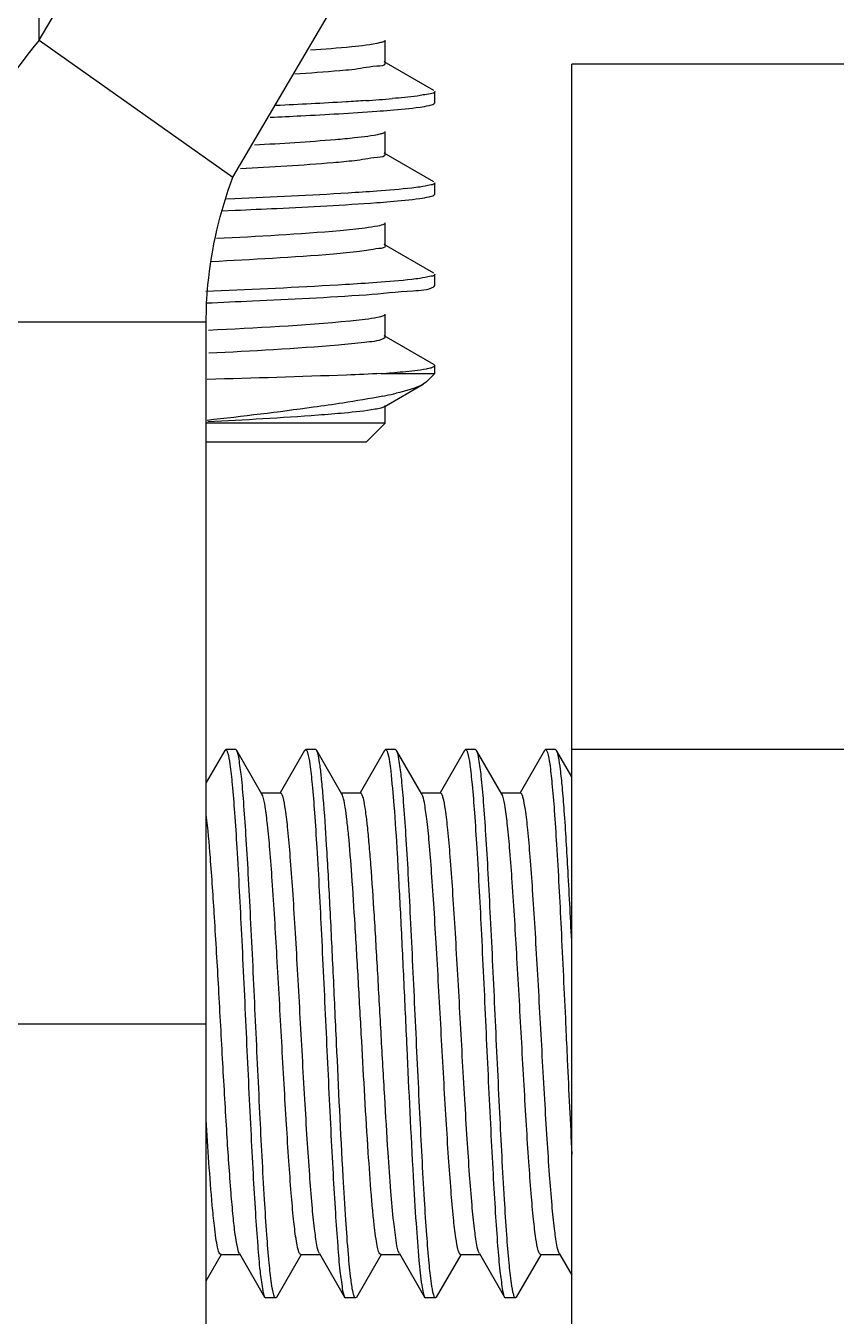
# Model space of a CAD drawing. Extents: x 1725261 to 1937680, y 860327 to 1571294.
# Drawn here: x 1846815.7 to 1847021.6, y 1248642.6 to 1248970.7 of the extents above; entities that cross this region are included whole.
import ezdxf

# ---------------------------------------------------------------- set-up
doc = ezdxf.new("R2010")
doc.units = 0
doc.header["$LTSCALE"] = 1000
doc.header["$MEASUREMENT"] = 0

msp = doc.modelspace()

# ---------------------------------------------------------------- linework, layer by layer
at = {"linetype": 'Continuous'}
for p, q in [((1846819.04, 1248966.99), (1846990.14, 1249259.08)), ((1846868.32, 1248932.14), (1847039.43, 1249224.23)), ((1846819.04, 1248966.99), (1846819.04, 1249138.09)), ((1846819.04, 1248966.99), (1846868.32, 1248932.14)), ((1846907.04, 1248961.21), (1846907.04, 1248967.02)), ((1846919.4, 1248954.21), (1846906.79, 1248961.51)), ((1846954.47, 1248505.18), (1846954.47, 1248960.87)), ((1847024.16, 1248960.87), (1846954.47, 1248960.87)), ((1846919.62, 1248951.05), (1846919.62, 1248953.95)), ((1846919.62, 1248951.05), (1846919.62, 1248953.95)), ((1846919.4, 1248950.8), (1846919.62, 1248951.05)), ((1846907.04, 1248937.98), (1846907.04, 1248943.79)), ((1846919.4, 1248930.98), (1846906.79, 1248938.28)), ((1846919.62, 1248927.82), (1846919.62, 1248930.72)), ((1846919.62, 1248927.82), (1846919.62, 1248930.72)), ((1846919.4, 1248927.56), (1846919.62, 1248927.82)), ((1846865.34, 1248923.6), (1846868.94, 1248923.75)), ((1846868.79, 1248926.65), (1846866.66, 1248926.56)), ((1846907.04, 1248914.75), (1846907.04, 1248920.56)), ((1846919.4, 1248907.74), (1846906.79, 1248915.04)), ((1846919.62, 1248904.59), (1846919.62, 1248907.49)), ((1846919.62, 1248904.59), (1846919.62, 1248907.49)), ((1846919.4, 1248904.33), (1846919.62, 1248904.59)), ((1846865.34, 1248903.27), (1846861.39, 1248903.1)), ((1846907.04, 1248891.52), (1846907.04, 1248897.33)), ((1846861.52, 1248895.3), (1846791.82, 1248895.3)), ((1846861.52, 1248484.61), (1846861.52, 1248895.3)), ((1846919.4, 1248884.51), (1846906.79, 1248891.81)), ((1846919.62, 1248884.26), (1846919.4, 1248884.51)), ((1846919.62, 1248882.23), (1846919.62, 1248884.26)), ((1846905.96, 1248882.23), (1846919.62, 1248882.23)), ((1846917.55, 1248880.16), (1846919.62, 1248882.23)), ((1846906.79, 1248873.8), (1846916.7, 1248879.54)), ((1846917.55, 1248880.16), (1846916.7, 1248879.54)), ((1846907.04, 1248869.65), (1846907.04, 1248874.09)), ((1846907.04, 1248869.65), (1846861.52, 1248869.65)), ((1846902.19, 1248864.8), (1846907.04, 1248869.65)), ((1846902.19, 1248864.8), (1846861.52, 1248864.8)), ((1846866.21, 1248786.4), (1846861.52, 1248778.31)), ((1846866.21, 1248786.4), (1846866.47, 1248786.63)), ((1846869.01, 1248786.63), (1846866.47, 1248786.63)), ((1846869.01, 1248786.63), (1846866.47, 1248786.63)), ((1846866.47, 1248786.63), (1846866.51, 1248786.62)), ((1846869.27, 1248786.4), (1846869.01, 1248786.63)), ((1846875.69, 1248775.33), (1846869.27, 1248786.4)), ((1846886.54, 1248786.4), (1846880.31, 1248775.66)), ((1846886.54, 1248786.4), (1846886.8, 1248786.63)), ((1846889.34, 1248786.63), (1846886.8, 1248786.63)), ((1846889.34, 1248786.63), (1846886.8, 1248786.63)), ((1846886.8, 1248786.63), (1846886.84, 1248786.62)), ((1846889.6, 1248786.4), (1846889.34, 1248786.63)), ((1846896.02, 1248775.33), (1846889.6, 1248786.4)), ((1846906.86, 1248786.4), (1846900.64, 1248775.66)), ((1846906.86, 1248786.4), (1846907.12, 1248786.63)), ((1846909.67, 1248786.63), (1846907.12, 1248786.63)), ((1846909.67, 1248786.63), (1846907.12, 1248786.63)), ((1846907.12, 1248786.63), (1846907.16, 1248786.62)), ((1846909.92, 1248786.4), (1846909.67, 1248786.63)), ((1846916.34, 1248775.33), (1846909.92, 1248786.4)), ((1846927.19, 1248786.4), (1846920.97, 1248775.66)), ((1846927.19, 1248786.4), (1846927.45, 1248786.63)), ((1846929.99, 1248786.63), (1846927.45, 1248786.63)), ((1846929.99, 1248786.63), (1846927.45, 1248786.63)), ((1846927.45, 1248786.63), (1846927.49, 1248786.62)), ((1846930.25, 1248786.4), (1846929.99, 1248786.63)), ((1846936.67, 1248775.33), (1846930.25, 1248786.4)), ((1846947.52, 1248786.4), (1846941.29, 1248775.66)), ((1846947.52, 1248786.4), (1846947.78, 1248786.63)), ((1846950.32, 1248786.63), (1846947.78, 1248786.63)), ((1846950.32, 1248786.63), (1846947.78, 1248786.63)), ((1846947.78, 1248786.63), (1846947.82, 1248786.62)), ((1846950.58, 1248786.4), (1846950.32, 1248786.63)), ((1846954.47, 1248779.7), (1846950.58, 1248786.4)), ((1847024.16, 1248786.63), (1846954.47, 1248786.63)), ((1846880.43, 1248775.59), (1846875.53, 1248775.59)), ((1846875.89, 1248774.88), (1846875.69, 1248775.33)), ((1846900.75, 1248775.59), (1846895.86, 1248775.59)), ((1846921.08, 1248775.59), (1846916.19, 1248775.59)), ((1846941.41, 1248775.59), (1846936.52, 1248775.59)), ((1846791.82, 1248716.93), (1846861.52, 1248716.93)), ((1846952.87, 1248716.86), (1846952.9, 1248716.13)), ((1846861.52, 1248651.62), (1846865.33, 1248658.2)), ((1846865.22, 1248658.27), (1846870.11, 1248658.27)), ((1846869.95, 1248658.54), (1846876.37, 1248647.46)), ((1846879.43, 1248647.46), (1846885.66, 1248658.2)), ((1846885.54, 1248658.27), (1846890.44, 1248658.27)), ((1846890.28, 1248658.54), (1846896.7, 1248647.46)), ((1846899.76, 1248647.46), (1846905.99, 1248658.2)), ((1846905.87, 1248658.27), (1846910.76, 1248658.27)), ((1846910.61, 1248658.54), (1846917.03, 1248647.46)), ((1846920.09, 1248647.46), (1846926.32, 1248658.2)), ((1846926.2, 1248658.27), (1846931.09, 1248658.27)), ((1846930.94, 1248658.54), (1846937.36, 1248647.46)), ((1846940.42, 1248647.46), (1846946.64, 1248658.2)), ((1846946.53, 1248658.27), (1846951.42, 1248658.27)), ((1846951.27, 1248658.54), (1846951.42, 1248658.27)), ((1846951.42, 1248658.27), (1846954.47, 1248653.02)), ((1846876.37, 1248647.46), (1846876.63, 1248647.24)), ((1846879.17, 1248647.24), (1846876.63, 1248647.24)), ((1846879.17, 1248647.24), (1846876.63, 1248647.24)), ((1846879.17, 1248647.24), (1846879.13, 1248647.24)), ((1846879.43, 1248647.46), (1846879.17, 1248647.24)), ((1846896.7, 1248647.46), (1846896.96, 1248647.24)), ((1846899.5, 1248647.24), (1846896.96, 1248647.24)), ((1846899.5, 1248647.24), (1846896.96, 1248647.24)), ((1846899.76, 1248647.46), (1846899.5, 1248647.24)), ((1846917.03, 1248647.46), (1846917.29, 1248647.24)), ((1846919.83, 1248647.24), (1846917.29, 1248647.24)), ((1846919.83, 1248647.24), (1846917.29, 1248647.24)), ((1846919.83, 1248647.24), (1846919.79, 1248647.24)), ((1846920.09, 1248647.46), (1846919.83, 1248647.24)), ((1846937.36, 1248647.46), (1846937.62, 1248647.24)), ((1846940.16, 1248647.24), (1846937.62, 1248647.24)), ((1846940.16, 1248647.24), (1846937.62, 1248647.24)), ((1846940.16, 1248647.24), (1846940.12, 1248647.24)), ((1846940.42, 1248647.46), (1846940.16, 1248647.24))]:
    msp.add_line(p, q, dxfattribs=at)
for centre, radius, start, end in [((1846875.33, 1249350.84), 400.09, 273.8288, 274.8033), ((1846881.12, 1249209.02), 327.74, 274.348, 274.8253), ((1846880.72, 1249003.91), 129.96, 281.4121, 281.7338), ((1846886.84, 1248974.86), 100.28, 281.6827, 283.258)]:
    msp.add_arc(centre, radius, start, end, dxfattribs=at)
for points, knots in [([(1846819.04, 1248966.99), (1846810.6, 1248956.9), (1846796.83, 1248934.27), (1846791.82, 1248908.1), (1846791.82, 1248895.3)], [0, 0, 0, 0, 0.506705, 1, 1, 1, 1]), ([(1846906.79, 1248966.73), (1846906.49, 1248966.55), (1846903.74, 1248965.79), (1846900.95, 1248965.55), (1846898.51, 1248965.3)], [0, 0, 0, 0, 0.12456, 1, 1, 1, 1]), ([(1846907.04, 1248961.21), (1846907.04, 1248960.44), (1846902.65, 1248960.35), (1846900.64, 1248959.71), (1846898.51, 1248959.49)], [0, 0, 0, 0, 0.265827, 1, 1, 1, 1]), ([(1846898.51, 1248959.49), (1846897.5, 1248959.39), (1846892.67, 1248958.94), (1846887.83, 1248958.59), (1846884, 1248958.34)], [0, 0, 0, 0, 0.208697, 1, 1, 1, 1]), ([(1846919.62, 1248953.95), (1846919.62, 1248953.53), (1846917.38, 1248953.25), (1846916.25, 1248952.95), (1846915.12, 1248952.8)], [0, 0, 0, 0, 0.271489, 1, 1, 1, 1]), ([(1846902.05, 1248951.64), (1846900.39, 1248951.53), (1846892.79, 1248951.05), (1846885.19, 1248950.65), (1846879.24, 1248950.37)], [0, 0, 0, 0, 0.217612, 1, 1, 1, 1]), ([(1846904.89, 1248948.94), (1846906.01, 1248949.02), (1846909.68, 1248949.31), (1846913.34, 1248949.64), (1846915.86, 1248949.99)], [0, 0, 0, 0, 0.307442, 1, 1, 1, 1]), ([(1846915.86, 1248949.99), (1846916.63, 1248950.1), (1846917.81, 1248950.31), (1846919.02, 1248950.58), (1846919.4, 1248950.8)], [0, 0, 0, 0, 0.642991, 1, 1, 1, 1]), ([(1846877.77, 1248947.39), (1846880.38, 1248947.52), (1846889.42, 1248947.96), (1846898.46, 1248948.47), (1846904.89, 1248948.94)], [0, 0, 0, 0, 0.288481, 1, 1, 1, 1]), ([(1846906.79, 1248943.5), (1846906.51, 1248943.33), (1846904, 1248942.61), (1846901.45, 1248942.38), (1846899.22, 1248942.14)], [0, 0, 0, 0, 0.12695, 1, 1, 1, 1]), ([(1846899.22, 1248942.14), (1846897.6, 1248941.97), (1846889.13, 1248941.19), (1846880.65, 1248940.69), (1846873.8, 1248940.3)], [0, 0, 0, 0, 0.191776, 1, 1, 1, 1]), ([(1846907.04, 1248937.98), (1846907.05, 1248937.27), (1846903.03, 1248937.12), (1846901.17, 1248936.55), (1846899.22, 1248936.34)], [0, 0, 0, 0, 0.266822, 1, 1, 1, 1]), ([(1846899.22, 1248936.34), (1846897.4, 1248936.14), (1846887.75, 1248935.27), (1846878.07, 1248934.72), (1846870.22, 1248934.29)], [0, 0, 0, 0, 0.188503, 1, 1, 1, 1]), ([(1846861.52, 1248895.3), (1846861.52, 1248898.47), (1846862.1, 1248911), (1846865.03, 1248923.38), (1846868.32, 1248932.14)], [0, 0, 0, 0, 0.253333, 1, 1, 1, 1]), ([(1846919.62, 1248930.72), (1846919.62, 1248930.36), (1846917.78, 1248930.05), (1846916.81, 1248929.8), (1846915.86, 1248929.67)], [0, 0, 0, 0, 0.274511, 1, 1, 1, 1]), ([(1846904.89, 1248928.61), (1846902.45, 1248928.43), (1846890.42, 1248927.64), (1846878.39, 1248927.08), (1846868.79, 1248926.65)], [0, 0, 0, 0, 0.202741, 1, 1, 1, 1]), ([(1846915.86, 1248929.67), (1846915.16, 1248929.57), (1846911.52, 1248929.12), (1846907.85, 1248928.83), (1846904.89, 1248928.61)], [0, 0, 0, 0, 0.191345, 1, 1, 1, 1]), ([(1846915.85, 1248926.76), (1846916.63, 1248926.87), (1846917.81, 1248927.08), (1846919.02, 1248927.35), (1846919.4, 1248927.56)], [0, 0, 0, 0, 0.64302, 1, 1, 1, 1]), ([(1846868.94, 1248923.75), (1846872.45, 1248923.91), (1846884.42, 1248924.47), (1846896.4, 1248925.08), (1846904.86, 1248925.71)], [0, 0, 0, 0, 0.292638, 1, 1, 1, 1]), ([(1846904.86, 1248925.71), (1846905.99, 1248925.79), (1846909.66, 1248926.08), (1846913.33, 1248926.4), (1846915.85, 1248926.76)], [0, 0, 0, 0, 0.307508, 1, 1, 1, 1]), ([(1846906.79, 1248920.26), (1846906.28, 1248919.97), (1846904.61, 1248919.64), (1846903, 1248919.37), (1846901.93, 1248919.23)], [0, 0, 0, 0, 0.350876, 1, 1, 1, 1]), ([(1846901.93, 1248919.23), (1846899.82, 1248918.96), (1846887.25, 1248917.73), (1846874.63, 1248917.09), (1846864.15, 1248916.54)], [0, 0, 0, 0, 0.168361, 1, 1, 1, 1]), ([(1846907.04, 1248914.75), (1846907.05, 1248914.14), (1846903.73, 1248913.9), (1846902.14, 1248913.44), (1846900.51, 1248913.25)], [0, 0, 0, 0, 0.268738, 1, 1, 1, 1]), ([(1846900.51, 1248913.25), (1846898.3, 1248912.99), (1846885.76, 1248911.85), (1846873.19, 1248911.2), (1846862.84, 1248910.67)], [0, 0, 0, 0, 0.176564, 1, 1, 1, 1]), ([(1846919.62, 1248907.49), (1846919.62, 1248907.13), (1846917.77, 1248906.82), (1846916.8, 1248906.57), (1846915.85, 1248906.43)], [0, 0, 0, 0, 0.27452, 1, 1, 1, 1]), ([(1846904.86, 1248905.38), (1846902.22, 1248905.18), (1846889.05, 1248904.33), (1846875.87, 1248903.73), (1846865.34, 1248903.27)], [0, 0, 0, 0, 0.201017, 1, 1, 1, 1]), ([(1846902.16, 1248902.28), (1846906.15, 1248902.55), (1846911.74, 1248903.33), (1846917.84, 1248903.44), (1846919.4, 1248904.33)], [0, 0, 0, 0, 0.690204, 1, 1, 1, 1]), ([(1846915.85, 1248906.43), (1846915.16, 1248906.34), (1846911.5, 1248905.89), (1846907.83, 1248905.6), (1846904.86, 1248905.38)], [0, 0, 0, 0, 0.191315, 1, 1, 1, 1]), ([(1846861.56, 1248900.2), (1846865.47, 1248900.37), (1846879.01, 1248900.97), (1846892.55, 1248901.63), (1846902.16, 1248902.28)], [0, 0, 0, 0, 0.2891, 1, 1, 1, 1]), ([(1846904.26, 1248896.35), (1846902.22, 1248895.99), (1846888.2, 1248894.48), (1846874.14, 1248893.82), (1846862.14, 1248893.21)], [0, 0, 0, 0, 0.147214, 1, 1, 1, 1]), ([(1846906.79, 1248897.03), (1846906.5, 1248896.87), (1846905.65, 1248896.62), (1846904.79, 1248896.44), (1846904.26, 1248896.35)], [0, 0, 0, 0, 0.376557, 1, 1, 1, 1]), ([(1846907.04, 1248891.52), (1846907.04, 1248891.36), (1846905.08, 1248890.27), (1846903.42, 1248890.38), (1846901.75, 1248890.17)], [0, 0, 0, 0, 0.08596, 1, 1, 1, 1]), ([(1846901.75, 1248890.17), (1846899.54, 1248889.88), (1846886.38, 1248888.63), (1846873.17, 1248887.96), (1846862.19, 1248887.4)], [0, 0, 0, 0, 0.168449, 1, 1, 1, 1]), ([(1846919.41, 1248884.01), (1846919.47, 1248884.04), (1846919.56, 1248884.11), (1846919.62, 1248884.21), (1846919.62, 1248884.26)], [0, 0, 0, 0, 0.597477, 1, 1, 1, 1]), ([(1846905.96, 1248882.23), (1846903.04, 1248882.09), (1846888.3, 1248881.5), (1846873.56, 1248881.08), (1846861.75, 1248880.75)], [0, 0, 0, 0, 0.198632, 1, 1, 1, 1]), ([(1846908.69, 1248882.45), (1846909.62, 1248882.53), (1846912.57, 1248882.8), (1846915.52, 1248883.1), (1846917.5, 1248883.47)], [0, 0, 0, 0, 0.318168, 1, 1, 1, 1]), ([(1846917.5, 1248883.47), (1846917.9, 1248883.54), (1846918.55, 1248883.68), (1846919.19, 1248883.88), (1846919.41, 1248884.01)], [0, 0, 0, 0, 0.619944, 1, 1, 1, 1]), ([(1846896.25, 1248874.74), (1846893.77, 1248874.36), (1846882.29, 1248872.71), (1846870.78, 1248871.36), (1846861.75, 1248870.33)], [0, 0, 0, 0, 0.215985, 1, 1, 1, 1]), ([(1846896.69, 1248872.2), (1846894.45, 1248871.99), (1846882.86, 1248871.06), (1846871.26, 1248870.44), (1846861.9, 1248869.96)], [0, 0, 0, 0, 0.193571, 1, 1, 1, 1]), ([(1846905.89, 1248873.47), (1846905.41, 1248873.34), (1846902.37, 1248872.73), (1846899.28, 1248872.44), (1846896.69, 1248872.2)], [0, 0, 0, 0, 0.160547, 1, 1, 1, 1]), ([(1846906.79, 1248873.8), (1846906.67, 1248873.73), (1846906.37, 1248873.61), (1846906.07, 1248873.52), (1846905.89, 1248873.47)], [0, 0, 0, 0, 0.420841, 1, 1, 1, 1]), ([(1846866.51, 1248786.62), (1846866.55, 1248786.61), (1846866.79, 1248786.43), (1846866.86, 1248786.13), (1846866.94, 1248785.9)], [0, 0, 0, 0, 0.146788, 1, 1, 1, 1]), ([(1846866.94, 1248785.9), (1846867.25, 1248784.94), (1846867.64, 1248782.21), (1846868.22, 1248777.12), (1846868.77, 1248770.02), (1846869.59, 1248757.32), (1846870.54, 1248738.67), (1846871.65, 1248714.78), (1846872.59, 1248694.48), (1846873.39, 1248679.21), (1846873.96, 1248669.37), (1846874.54, 1248661.12), (1846875.06, 1248654.68), (1846875.68, 1248650.38), (1846876, 1248648.11), (1846876.37, 1248647.46)], [0, 0, 0, 0, 0.021788, 0.059148, 0.110955, 0.175533, 0.334174, 0.514296, 0.692285, 0.773094, 0.844811, 0.905077, 0.951921, 0.983848, 1, 1, 1, 1]), ([(1846878.7, 1248647.98), (1846878.39, 1248648.94), (1846877.99, 1248651.68), (1846877.42, 1248656.78), (1846876.87, 1248663.89), (1846876.05, 1248676.59), (1846875.1, 1248695.24), (1846873.99, 1248719.12), (1846873.05, 1248739.41), (1846872.25, 1248754.68), (1846871.68, 1248764.51), (1846871.1, 1248772.75), (1846870.58, 1248779.19), (1846869.97, 1248783.48), (1846869.64, 1248785.76), (1846869.27, 1248786.4)], [0, 0, 0, 0, 0.021877, 0.059311, 0.111175, 0.175792, 0.334445, 0.514524, 0.692444, 0.773209, 0.844887, 0.905122, 0.951945, 0.983855, 1, 1, 1, 1]), ([(1846886.84, 1248786.62), (1846886.88, 1248786.61), (1846887.12, 1248786.43), (1846887.19, 1248786.13), (1846887.27, 1248785.9)], [0, 0, 0, 0, 0.146706, 1, 1, 1, 1]), ([(1846887.27, 1248785.9), (1846887.57, 1248784.94), (1846887.97, 1248782.21), (1846888.54, 1248777.11), (1846889.09, 1248770.01), (1846889.92, 1248757.31), (1846890.87, 1248738.66), (1846891.98, 1248714.77), (1846892.92, 1248694.48), (1846893.72, 1248679.2), (1846894.29, 1248669.37), (1846894.87, 1248661.12), (1846895.39, 1248654.68), (1846896, 1248650.38), (1846896.33, 1248648.11), (1846896.7, 1248647.46)], [0, 0, 0, 0, 0.0218, 0.059172, 0.110989, 0.175574, 0.334211, 0.514328, 0.692305, 0.773106, 0.844818, 0.905082, 0.951925, 0.983849, 1, 1, 1, 1]), ([(1846896.34, 1248678.03), (1846895.7, 1248689.34), (1846894.89, 1248706.67), (1846893.83, 1248729.73), (1846893.02, 1248746.52), (1846892.21, 1248761.32), (1846891.51, 1248771.94), (1846890.91, 1248778.7), (1846890.52, 1248782.27), (1846890.11, 1248784.71), (1846889.83, 1248786.01), (1846889.6, 1248786.4)], [0, 0, 0, 0, 0.31261, 0.479025, 0.637331, 0.776893, 0.888349, 0.931124, 0.964281, 0.987309, 1, 1, 1, 1]), ([(1846907.16, 1248786.62), (1846907.2, 1248786.61), (1846907.44, 1248786.43), (1846907.52, 1248786.13), (1846907.59, 1248785.89)], [0, 0, 0, 0, 0.14666, 1, 1, 1, 1]), ([(1846907.59, 1248785.89), (1846908.08, 1248784.38), (1846908.56, 1248779.84), (1846909.38, 1248771.28), (1846910.11, 1248759.24), (1846910.91, 1248744.55), (1846911.69, 1248728.11), (1846912.72, 1248705.74), (1846913.51, 1248688.96), (1846914.12, 1248678.03)], [0, 0, 0, 0, 0.04411, 0.125541, 0.239358, 0.37843, 0.533993, 0.696234, 1, 1, 1, 1]), ([(1846919.36, 1248647.96), (1846919.05, 1248648.92), (1846918.65, 1248651.65), (1846918.08, 1248656.74), (1846917.53, 1248663.84), (1846916.71, 1248676.54), (1846915.76, 1248695.19), (1846914.65, 1248719.08), (1846913.7, 1248739.38), (1846912.91, 1248754.65), (1846912.34, 1248764.49), (1846911.75, 1248772.74), (1846911.24, 1248779.18), (1846910.62, 1248783.48), (1846910.3, 1248785.76), (1846909.92, 1248786.4)], [0, 0, 0, 0, 0.02177, 0.059115, 0.110912, 0.175482, 0.334119, 0.514249, 0.692251, 0.773068, 0.844793, 0.905066, 0.951916, 0.983846, 1, 1, 1, 1]), ([(1846927.49, 1248786.62), (1846927.53, 1248786.61), (1846927.78, 1248786.43), (1846927.85, 1248786.12), (1846927.93, 1248785.88)], [0, 0, 0, 0, 0.146034, 1, 1, 1, 1]), ([(1846927.93, 1248785.88), (1846928.23, 1248784.92), (1846928.63, 1248782.18), (1846929.2, 1248777.08), (1846929.75, 1248769.97), (1846930.58, 1248757.26), (1846931.53, 1248738.62), (1846932.64, 1248714.73), (1846933.58, 1248694.45), (1846934.38, 1248679.18), (1846934.95, 1248669.35), (1846935.53, 1248661.11), (1846936.05, 1248654.68), (1846936.66, 1248650.38), (1846936.98, 1248648.11), (1846937.36, 1248647.46)], [0, 0, 0, 0, 0.021899, 0.059349, 0.111223, 0.175847, 0.334508, 0.514576, 0.692482, 0.773242, 0.844912, 0.905137, 0.951951, 0.983857, 1, 1, 1, 1]), ([(1846939.68, 1248647.98), (1846939.38, 1248648.95), (1846938.98, 1248651.69), (1846938.41, 1248656.79), (1846937.86, 1248663.9), (1846937.03, 1248676.61), (1846936.08, 1248695.25), (1846934.97, 1248719.14), (1846934.03, 1248739.42), (1846933.23, 1248754.68), (1846932.66, 1248764.51), (1846932.08, 1248772.75), (1846931.56, 1248779.19), (1846930.95, 1248783.49), (1846930.63, 1248785.76), (1846930.25, 1248786.4)], [0, 0, 0, 0, 0.02191, 0.059368, 0.111249, 0.175876, 0.33454, 0.514602, 0.692499, 0.773255, 0.84492, 0.905142, 0.951954, 0.983858, 1, 1, 1, 1]), ([(1846947.82, 1248786.62), (1846947.86, 1248786.61), (1846948.1, 1248786.43), (1846948.17, 1248786.13), (1846948.25, 1248785.9)], [0, 0, 0, 0, 0.147008, 1, 1, 1, 1]), ([(1846948.25, 1248785.9), (1846948.55, 1248784.97), (1846948.94, 1248782.34), (1846949.5, 1248777.42), (1846950.04, 1248770.56), (1846950.85, 1248758.29), (1846951.78, 1248740.19), (1846952.49, 1248724.97), (1846952.87, 1248716.86)], [0, 0, 0, 0, 0.042374, 0.114709, 0.214932, 0.339935, 0.647912, 1, 1, 1, 1]), ([(1846954.47, 1248736.86), (1846954.16, 1248743.14), (1846953.58, 1248754.56), (1846952.79, 1248767.96), (1846952.09, 1248776.6), (1846951.65, 1248781.18), (1846951.17, 1248784.28), (1846950.86, 1248785.92), (1846950.58, 1248786.4)], [0, 0, 0, 0, 0.379459, 0.689334, 0.809279, 0.902185, 0.96608, 1, 1, 1, 1]), ([(1846885.54, 1248658.27), (1846885.41, 1248658.27), (1846885.12, 1248658.67), (1846884.73, 1248659.97), (1846884.2, 1248662.95), (1846883.65, 1248667.78), (1846883.07, 1248674.37), (1846882.49, 1248682.4), (1846881.9, 1248691.65), (1846881.3, 1248701.77), (1846880.51, 1248715.99), (1846879.57, 1248733.22), (1846878.6, 1248749.5), (1846877.76, 1248760.69), (1846877.19, 1248767), (1846876.61, 1248771.56), (1846876.19, 1248774.01), (1846875.89, 1248774.88)], [0, 0, 0, 0, 0.00337, 0.010373, 0.036639, 0.078887, 0.135774, 0.205372, 0.28529, 0.372768, 0.464782, 0.64963, 0.814469, 0.882133, 0.936734, 0.976432, 1, 1, 1, 1]), ([(1846890.28, 1248658.54), (1846889.91, 1248659.17), (1846889.54, 1248661.33), (1846888.92, 1248665.39), (1846888.37, 1248671.38), (1846887.76, 1248678.98), (1846887.17, 1248687.96), (1846886.34, 1248701.69), (1846885.56, 1248716.08), (1846884.75, 1248730.6), (1846884.15, 1248741.01), (1846883.55, 1248750.55), (1846882.95, 1248758.88), (1846882.35, 1248765.71), (1846881.8, 1248770.72), (1846881.26, 1248773.83), (1846880.86, 1248775.18), (1846880.56, 1248775.59), (1846880.43, 1248775.59)], [0, 0, 0, 0, 0.01868, 0.054279, 0.105765, 0.17135, 0.248696, 0.335029, 0.522011, 0.615925, 0.705601, 0.787809, 0.859595, 0.918388, 0.962111, 0.989308, 0.996545, 1, 1, 1, 1]), ([(1846902.71, 1248684.19), (1846902.08, 1248693.63), (1846901.28, 1248708.11), (1846900.22, 1248727.39), (1846899.41, 1248741.46), (1846898.61, 1248753.9), (1846897.92, 1248762.86), (1846897.32, 1248768.6), (1846896.92, 1248771.67), (1846896.52, 1248773.82), (1846896.23, 1248774.96), (1846896.02, 1248775.33)], [0, 0, 0, 0, 0.310342, 0.475677, 0.633257, 0.772654, 0.88467, 0.928035, 0.961992, 0.986043, 1, 1, 1, 1]), ([(1846907.75, 1248684.19), (1846907.44, 1248688.92), (1846906.84, 1248698.83), (1846906, 1248713.99), (1846905.15, 1248729.37), (1846904.31, 1248743.84), (1846903.58, 1248754.85), (1846902.98, 1248762.42), (1846902.55, 1248766.94), (1846902.14, 1248770.48), (1846901.7, 1248773.21), (1846901.37, 1248774.64), (1846900.98, 1248775.59), (1846900.75, 1248775.59)], [0, 0, 0, 0, 0.154792, 0.324211, 0.496022, 0.657766, 0.797744, 0.856333, 0.905865, 0.945463, 0.974462, 0.992476, 1, 1, 1, 1]), ([(1846926.2, 1248658.27), (1846926.06, 1248658.27), (1846925.77, 1248658.69), (1846925.37, 1248660.03), (1846924.83, 1248663.14), (1846924.27, 1248668.16), (1846923.68, 1248674.99), (1846923.08, 1248683.31), (1846922.48, 1248692.86), (1846921.87, 1248703.27), (1846921.07, 1248717.79), (1846920.28, 1248732.18), (1846919.46, 1248745.91), (1846918.86, 1248754.89), (1846918.26, 1248762.49), (1846917.7, 1248768.47), (1846917.08, 1248772.53), (1846916.71, 1248774.69), (1846916.34, 1248775.33)], [0, 0, 0, 0, 0.003456, 0.010693, 0.037891, 0.081614, 0.140408, 0.212193, 0.2944, 0.384075, 0.47799, 0.664973, 0.751306, 0.828653, 0.894237, 0.945723, 0.981321, 1, 1, 1, 1]), ([(1846930.94, 1248658.54), (1846930.57, 1248659.17), (1846930.2, 1248661.33), (1846929.58, 1248665.39), (1846929.03, 1248671.38), (1846928.42, 1248678.98), (1846927.82, 1248687.96), (1846927, 1248701.69), (1846926.21, 1248716.08), (1846925.41, 1248730.6), (1846924.8, 1248741.01), (1846924.2, 1248750.55), (1846923.61, 1248758.88), (1846923.01, 1248765.71), (1846922.46, 1248770.72), (1846921.91, 1248773.83), (1846921.51, 1248775.18), (1846921.22, 1248775.59), (1846921.08, 1248775.59)], [0, 0, 0, 0, 0.018679, 0.054277, 0.105763, 0.171347, 0.248694, 0.335026, 0.52201, 0.615925, 0.7056, 0.787807, 0.859592, 0.918386, 0.962109, 0.989307, 0.996544, 1, 1, 1, 1]), ([(1846946.53, 1248658.27), (1846946.4, 1248658.27), (1846946.11, 1248658.67), (1846945.72, 1248659.95), (1846945.19, 1248662.92), (1846944.65, 1248667.72), (1846944.06, 1248674.26), (1846943.48, 1248682.25), (1846942.89, 1248691.44), (1846942.3, 1248701.51), (1846941.51, 1248715.67), (1846940.57, 1248732.87), (1846939.6, 1248749.15), (1846938.77, 1248760.37), (1846938.2, 1248766.73), (1846937.62, 1248771.37), (1846937.2, 1248773.88), (1846936.9, 1248774.78)], [0, 0, 0, 0, 0.003356, 0.010319, 0.036431, 0.078432, 0.135001, 0.204233, 0.283766, 0.370875, 0.462568, 0.647052, 0.812078, 0.880087, 0.935211, 0.975599, 1, 1, 1, 1]), ([(1846951.27, 1248658.54), (1846950.9, 1248659.17), (1846950.53, 1248661.33), (1846949.91, 1248665.39), (1846949.35, 1248671.38), (1846948.75, 1248678.98), (1846948.15, 1248687.96), (1846947.33, 1248701.69), (1846946.54, 1248716.08), (1846945.73, 1248730.6), (1846945.13, 1248741.01), (1846944.53, 1248750.55), (1846943.93, 1248758.88), (1846943.34, 1248765.71), (1846942.78, 1248770.72), (1846942.24, 1248773.83), (1846941.84, 1248775.18), (1846941.54, 1248775.59), (1846941.41, 1248775.59)], [0, 0, 0, 0, 0.018679, 0.054278, 0.105765, 0.17135, 0.248696, 0.335028, 0.522011, 0.615925, 0.705601, 0.787809, 0.859594, 0.918388, 0.962111, 0.989308, 0.996544, 1, 1, 1, 1]), ([(1846869.95, 1248658.54), (1846869.66, 1248659.04), (1846869.32, 1248660.71), (1846868.8, 1248663.85), (1846868.31, 1248668.43), (1846867.56, 1248676.93), (1846866.71, 1248689.9), (1846865.71, 1248707.25), (1846864.71, 1248725.62), (1846863.71, 1248743.07), (1846862.73, 1248757.78), (1846861.98, 1248766.45), (1846861.52, 1248770.03)], [0, 0, 0, 0, 0.015724, 0.044547, 0.085931, 0.138844, 0.273487, 0.434437, 0.604811, 0.766729, 0.903208, 1, 1, 1, 1]), ([(1846952.9, 1248716.13), (1846953.03, 1248713.33), (1846953.53, 1248702.55), (1846954.04, 1248691.77), (1846954.47, 1248683.8)], [0, 0, 0, 0, 0.259922, 1, 1, 1, 1]), ([(1846863.59, 1248665.57), (1846863.39, 1248667.29), (1846862.52, 1248676.29), (1846861.96, 1248685.31), (1846861.52, 1248692.61)], [0, 0, 0, 0, 0.19131, 1, 1, 1, 1]), ([(1846905.87, 1248658.27), (1846905.68, 1248658.27), (1846905.31, 1248659.03), (1846905.02, 1248660.23), (1846904.62, 1248662.46), (1846904.25, 1248665.4), (1846903.86, 1248669.15), (1846903.31, 1248675.49), (1846902.95, 1248680.59), (1846902.71, 1248684.19)], [0, 0, 0, 0, 0.022487, 0.074555, 0.158145, 0.272549, 0.416177, 0.587029, 1, 1, 1, 1]), ([(1846910.61, 1248658.54), (1846910.15, 1248659.33), (1846909.77, 1248662.1), (1846909.02, 1248667.3), (1846908.4, 1248675.02), (1846907.97, 1248680.9), (1846907.75, 1248684.19)], [0, 0, 0, 0, 0.10579, 0.314513, 0.617347, 1, 1, 1, 1]), ([(1846898.98, 1248648.14), (1846898.63, 1248649.35), (1846898.19, 1248652.74), (1846897.55, 1248659.06), (1846896.93, 1248667.8), (1846896.54, 1248674.39), (1846896.34, 1248678.03)], [0, 0, 0, 0, 0.125282, 0.339928, 0.635519, 1, 1, 1, 1]), ([(1846914.12, 1248678.03), (1846914.34, 1248674.07), (1846914.76, 1248666.97), (1846915.46, 1248657.78), (1846916.03, 1248651.89), (1846916.59, 1248648.8), (1846916.84, 1248647.78), (1846917.03, 1248647.46)], [0, 0, 0, 0, 0.387702, 0.692616, 0.899746, 0.963455, 1, 1, 1, 1]), ([(1846865.22, 1248658.27), (1846865.01, 1248658.27), (1846864.64, 1248659.08), (1846864.33, 1248660.35), (1846863.92, 1248662.72), (1846863.71, 1248664.52), (1846863.59, 1248665.57)], [0, 0, 0, 0, 0.081724, 0.272801, 0.579947, 1, 1, 1, 1]), ([(1846879.13, 1248647.24), (1846879.09, 1248647.25), (1846878.85, 1248647.44), (1846878.78, 1248647.74), (1846878.7, 1248647.98)], [0, 0, 0, 0, 0.146175, 1, 1, 1, 1]), ([(1846899.5, 1248647.24), (1846899.45, 1248647.24), (1846899.12, 1248647.44), (1846899.07, 1248647.84), (1846898.98, 1248648.14)], [0, 0, 0, 0, 0.132072, 1, 1, 1, 1]), ([(1846919.79, 1248647.24), (1846919.75, 1248647.25), (1846919.51, 1248647.43), (1846919.44, 1248647.73), (1846919.36, 1248647.96)], [0, 0, 0, 0, 0.146912, 1, 1, 1, 1]), ([(1846940.12, 1248647.24), (1846940.08, 1248647.25), (1846939.83, 1248647.44), (1846939.76, 1248647.75), (1846939.68, 1248647.98)], [0, 0, 0, 0, 0.145963, 1, 1, 1, 1])]:
    msp.add_open_spline(points, degree=3, knots=knots, dxfattribs=at)
for points in [[(1846898.51, 1248965.3), (1846895.02, 1248964.94), (1846891.53, 1248964.67), (1846888.04, 1248964.43)], [(1846915.12, 1248952.8), (1846913.03, 1248952.53), (1846910.93, 1248952.33), (1846908.83, 1248952.15)], [(1846916.7, 1248879.54), (1846914.62, 1248878.33), (1846912.19, 1248877.81), (1846909.84, 1248877.25)], [(1846906.43, 1248876.51), (1846903.05, 1248875.83), (1846899.65, 1248875.26), (1846896.25, 1248874.74)], [(1846936.9, 1248774.78), (1846936.84, 1248774.97), (1846936.77, 1248775.16), (1846936.67, 1248775.33)]]:
    msp.add_open_spline(points, degree=3, dxfattribs=at)

doc.saveas('drawing.dxf')
